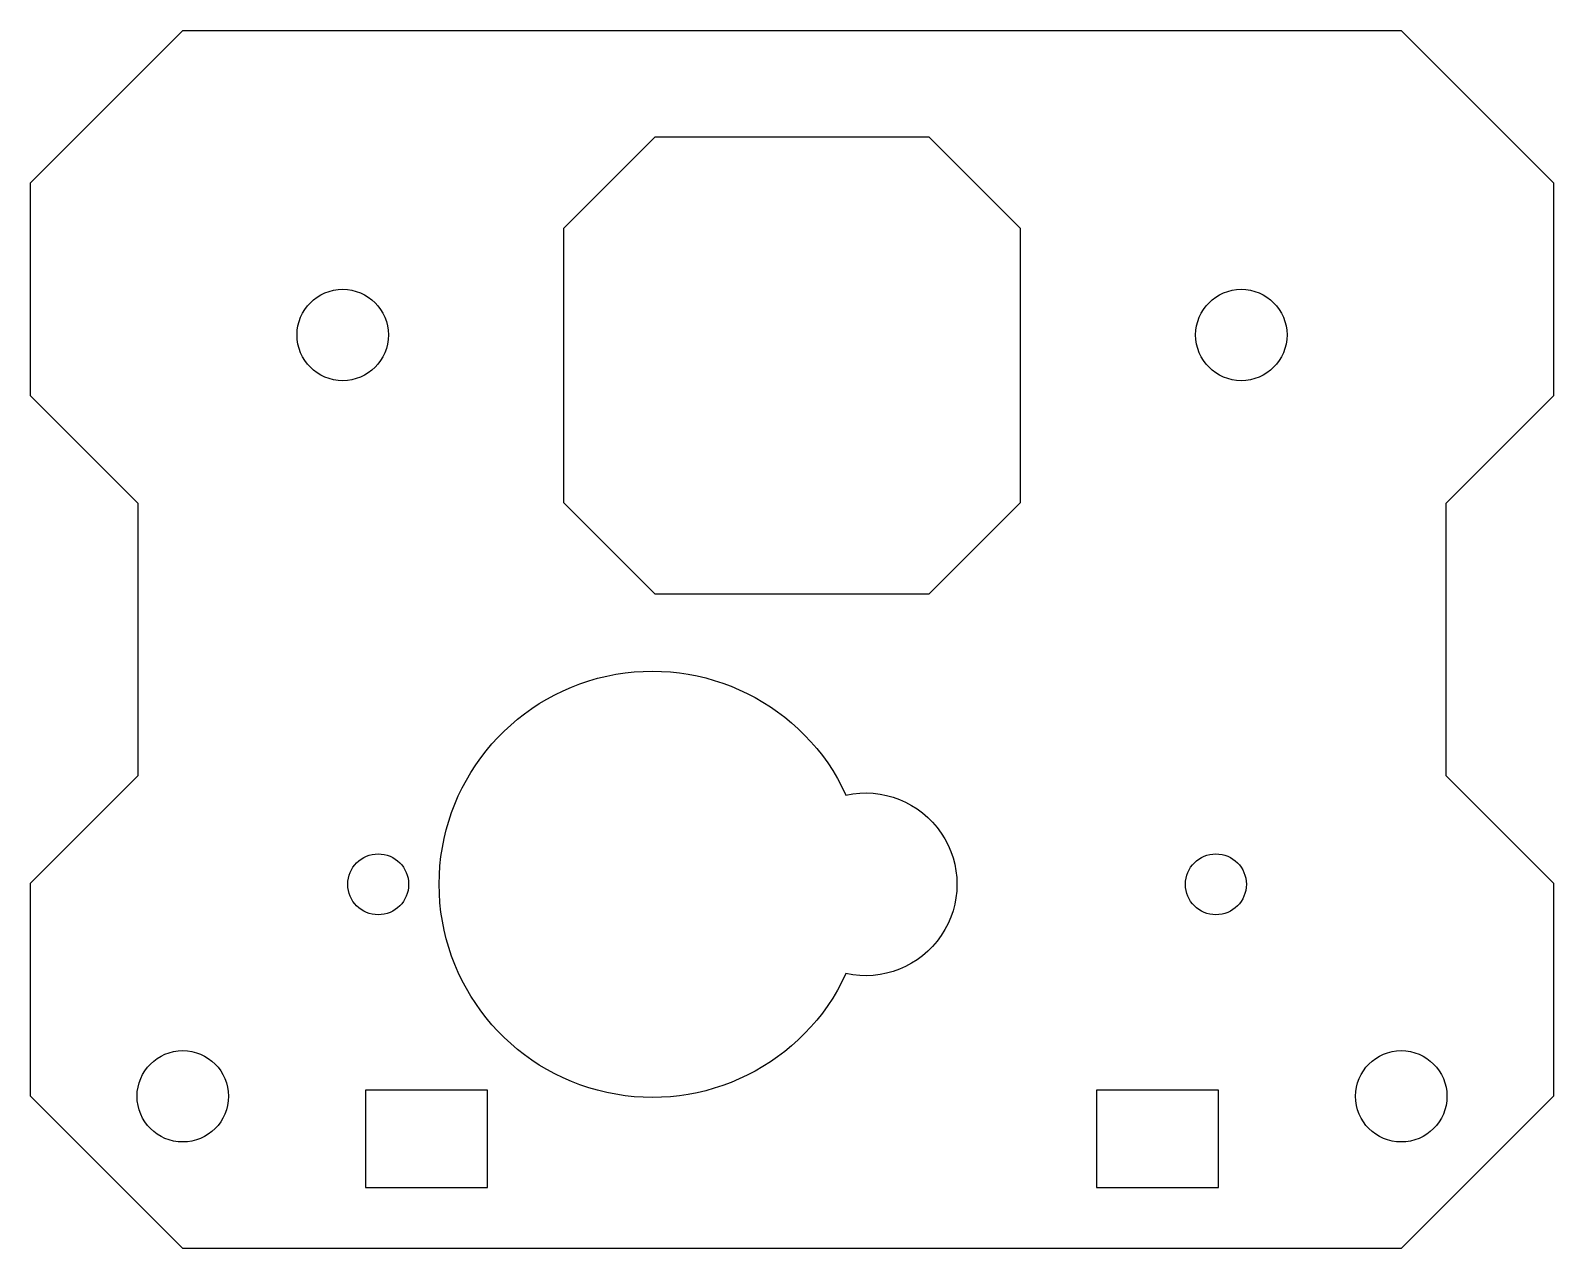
# Model space of a CAD drawing. Header units: millimetres. Extents: x -201.3 to -151.3, y 77.7 to 117.7.
import ezdxf

# ---------------------------------------------------------------- set-up
doc = ezdxf.new("R2010")
doc.units = ezdxf.units.MM
doc.layers.get('0').update_dxf_attribs({"linetype": 'CONTINUOUS'})

msp = doc.modelspace()

# ---------------------------------------------------------------- linework, layer by layer
for points in [[(-201.296, 112.724), (-196.296, 117.724), (-156.296, 117.724), (-151.296, 112.724), (-151.296, 105.724), (-154.832, 102.189), (-154.832, 93.26), (-151.296, 89.724), (-151.296, 82.724), (-156.296, 77.724), (-196.296, 77.724), (-201.296, 82.724), (-201.296, 89.724), (-197.761, 93.26), (-197.761, 102.189), (-201.296, 105.724)], [(-183.796, 111.224), (-183.796, 102.224), (-180.796, 99.224), (-171.796, 99.224), (-168.796, 102.224), (-168.796, 111.224), (-171.796, 114.224), (-180.796, 114.224)], [(-190.296, 82.924), (-190.296, 79.724), (-186.296, 79.724), (-186.296, 82.924)], [(-162.296, 82.924), (-166.296, 82.924), (-166.296, 79.724), (-162.296, 79.724)]]:
    msp.add_lwpolyline(points, close=True)
msp.add_lwpolyline([(-174.524, 86.755, -4.558265), (-174.524, 92.615, -1.243163)], format="xyb", close=True)
for centre, radius in [((-191.046, 107.724), 1.5), ((-161.546, 107.724), 1.5), ((-189.881, 89.685), 1), ((-162.381, 89.685), 1), ((-196.296, 82.724), 1.5), ((-156.296, 82.724), 1.5)]:
    msp.add_circle(centre, radius)

doc.saveas('drawing.dxf')
